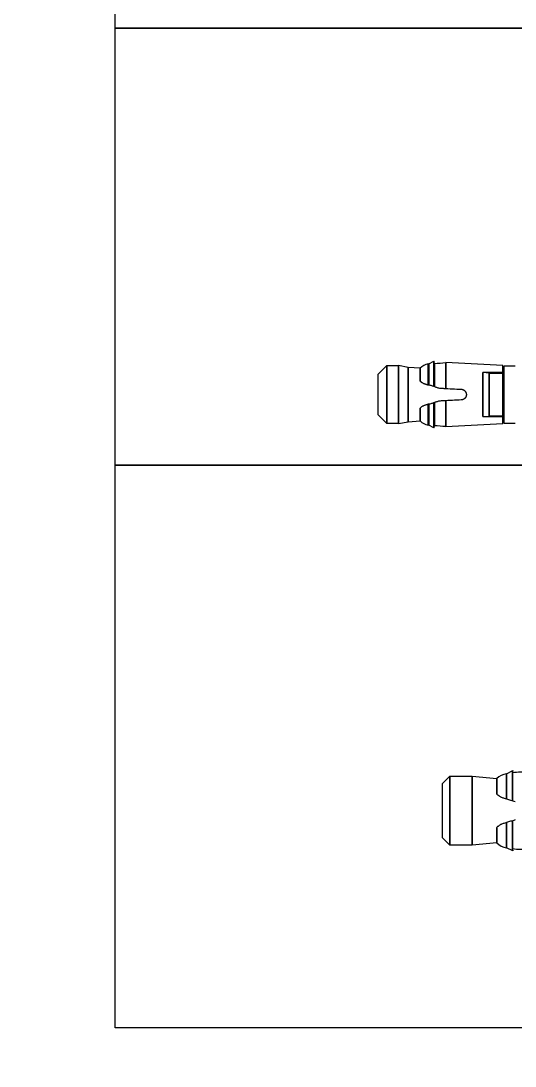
# Model space of a CAD drawing. Header units: millimetres. Extents: x 9508 to 4213564, y -7782 to 156074.
# Drawn here: x 91322.7 to 91491.3, y 149570.6 to 149927.2 of the extents above; entities that cross this region are included whole.
import ezdxf

# ---------------------------------------------------------------- set-up
doc = ezdxf.new("R2010")
doc.units = ezdxf.units.MM
doc.layers.add('GEOMETRIA', color=2, linetype='Continuous')

msp = doc.modelspace()

# ---------------------------------------------------------------- linework, layer by layer
for p, q in [((91444.55, 149806.65), (91447.55, 149809.65)), ((91447.55, 149789.81), (91447.55, 149809.65)), ((91447.55, 149809.65), (91451.47, 149809.65)), ((91447.55, 149809.65), (91447.55, 149789.81)), ((91451.47, 149809.65), (91451.47, 149789.81)), ((91454.78, 149808.98), (91451.47, 149809.65)), ((91451.47, 149789.81), (91451.47, 149809.65)), ((91461.57, 149803.07), (91461.57, 149810.2)), ((91461.57, 149810.2), (91461.57, 149803.07)), ((91461.85, 149810.22), (91463.57, 149811.11)), ((91461.85, 149802.99), (91461.85, 149810.22)), ((91461.85, 149810.22), (91461.85, 149802.99)), ((91463.57, 149811.11), (91463.57, 149802.49)), ((91463.73, 149810.36), (91463.57, 149811.11)), ((91463.57, 149802.49), (91463.57, 149811.11)), ((91463.73, 149802.44), (91463.73, 149810.36)), ((91463.73, 149810.36), (91463.73, 149802.44)), ((91467.61, 149810.64), (91467.61, 149801.83)), ((91487.05, 149809.62), (91467.61, 149810.64)), ((91467.61, 149801.83), (91467.61, 149810.64)), ((91487.05, 149789.85), (91487.05, 149809.62)), ((91487.55, 149789.88), (91487.55, 149809.58)), ((91487.55, 149809.58), (91491.25, 149809.58)), ((91444.55, 149792.81), (91444.55, 149806.65)), ((91454.78, 149808.98), (91454.78, 149790.48)), ((91458.84, 149808.7), (91454.78, 149808.98)), ((91454.78, 149790.48), (91454.78, 149808.98)), ((91458.84, 149804.34), (91458.84, 149808.7)), ((91458.84, 149808.7), (91458.84, 149804.34)), ((91480.2, 149807.23), (91480.2, 149792.23)), ((91482.38, 149807.08), (91480.2, 149807.23)), ((91480.2, 149792.23), (91480.2, 149807.23)), ((91487.05, 149807.23), (91480.2, 149807.23)), ((91482.38, 149807.08), (91482.38, 149792.38)), ((91482.38, 149792.38), (91482.38, 149807.08)), ((91482.38, 149807.08), (91487.05, 149807.08)), ((91487.05, 149807.08), (91487.55, 149807.08)), ((91458.96, 149804.24), (91458.84, 149804.34)), ((91458.84, 149804.34), (91458.97, 149804.23)), ((91459.08, 149804.14), (91458.96, 149804.24)), ((91458.97, 149804.23), (91459.1, 149804.12)), ((91459.21, 149804.04), (91459.08, 149804.14)), ((91459.1, 149804.12), (91459.24, 149804.02)), ((91459.34, 149803.95), (91459.21, 149804.04)), ((91459.24, 149804.02), (91459.38, 149803.92)), ((91459.47, 149803.86), (91459.34, 149803.95)), ((91459.38, 149803.92), (91459.53, 149803.83)), ((91459.61, 149803.78), (91459.47, 149803.86)), ((91459.53, 149803.83), (91459.69, 149803.73)), ((91459.69, 149803.73), (91459.86, 149803.65)), ((91459.86, 149803.65), (91460.03, 149803.56)), ((91460.03, 149803.56), (91460.22, 149803.48)), ((91460.22, 149803.48), (91460.41, 149803.41)), ((91460.41, 149803.41), (91460.61, 149803.35)), ((91460.61, 149803.35), (91460.74, 149803.31)), ((91460.61, 149803.35), (91460.61, 149803.35)), ((91460.61, 149803.35), (91460.61, 149803.35)), ((91460.74, 149803.31), (91460.87, 149803.27)), ((91460.87, 149803.27), (91461.01, 149803.23)), ((91461.01, 149803.23), (91461.15, 149803.19)), ((91461.15, 149803.19), (91461.28, 149803.15)), ((91461.28, 149803.15), (91461.42, 149803.11)), ((91461.42, 149803.11), (91461.57, 149803.07)), ((91461.57, 149803.07), (91461.61, 149803.06)), ((91461.61, 149803.06), (91461.65, 149803.05)), ((91461.65, 149803.05), (91461.69, 149803.03)), ((91461.69, 149803.03), (91461.73, 149803.02)), ((91461.73, 149803.02), (91461.77, 149803.01)), ((91461.77, 149803.01), (91461.81, 149803)), ((91461.81, 149803), (91461.85, 149802.99)), ((91462.09, 149802.92), (91461.85, 149802.99)), ((91462.34, 149802.85), (91462.09, 149802.92)), ((91462.58, 149802.78), (91462.34, 149802.85)), ((91462.83, 149802.7), (91462.58, 149802.78)), ((91463.07, 149802.63), (91462.83, 149802.7)), ((91463.32, 149802.56), (91463.07, 149802.63)), ((91463.57, 149802.49), (91463.32, 149802.56)), ((91463.59, 149802.48), (91463.57, 149802.49)), ((91463.61, 149802.47), (91463.59, 149802.48)), ((91463.64, 149802.47), (91463.61, 149802.47)), ((91463.66, 149802.46), (91463.64, 149802.47)), ((91463.68, 149802.45), (91463.66, 149802.46)), ((91463.71, 149802.45), (91463.68, 149802.45)), ((91463.73, 149802.44), (91463.71, 149802.45)), ((91463.73, 149802.44), (91463.97, 149802.37)), ((91463.97, 149802.37), (91464.21, 149802.3)), ((91464.21, 149802.3), (91464.46, 149802.23)), ((91464.46, 149802.23), (91464.7, 149802.16)), ((91464.7, 149802.16), (91464.94, 149802.08)), ((91464.94, 149802.08), (91465.18, 149802.01)), ((91465.18, 149802.01), (91465.42, 149801.94)), ((91465.42, 149801.94), (91465.73, 149801.93)), ((91465.42, 149801.94), (91465.42, 149801.94)), ((91465.42, 149801.94), (91465.42, 149801.94)), ((91465.73, 149801.93), (91466.05, 149801.91)), ((91466.05, 149801.91), (91466.36, 149801.89)), ((91466.36, 149801.89), (91466.67, 149801.88)), ((91466.67, 149801.88), (91466.98, 149801.86)), ((91466.98, 149801.86), (91467.3, 149801.84)), ((91467.3, 149801.84), (91467.61, 149801.83)), ((91467.61, 149801.83), (91468.37, 149801.79)), ((91468.37, 149801.79), (91469.12, 149801.75)), ((91469.12, 149801.75), (91469.88, 149801.71)), ((91469.88, 149801.71), (91470.63, 149801.67)), ((91470.63, 149801.67), (91471.38, 149801.63)), ((91471.38, 149801.63), (91472.13, 149801.59)), ((91472.13, 149801.59), (91472.88, 149801.55)), ((91472.88, 149801.55), (91472.95, 149801.55)), ((91472.88, 149801.55), (91472.88, 149801.55)), ((91472.88, 149801.55), (91472.88, 149801.55)), ((91472.95, 149801.55), (91473.03, 149801.54)), ((91473.03, 149801.54), (91473.11, 149801.53)), ((91473.11, 149801.53), (91473.19, 149801.51)), ((91473.19, 149801.51), (91473.27, 149801.5)), ((91473.27, 149801.5), (91473.35, 149801.47)), ((91473.35, 149801.47), (91473.42, 149801.45)), ((91473.42, 149801.45), (91473.5, 149801.42)), ((91473.5, 149801.42), (91473.57, 149801.39)), ((91473.57, 149801.39), (91473.65, 149801.35)), ((91473.65, 149801.35), (91473.72, 149801.31)), ((91473.72, 149801.31), (91473.79, 149801.27)), ((91473.79, 149801.27), (91473.86, 149801.23)), ((91473.86, 149801.23), (91473.92, 149801.18)), ((91473.92, 149801.18), (91473.98, 149801.13)), ((91473.98, 149798.34), (91473.92, 149798.29)), ((91473.98, 149801.13), (91474.04, 149801.08)), ((91474.04, 149798.39), (91473.98, 149798.34)), ((91474.04, 149801.08), (91474.1, 149801.03)), ((91474.1, 149798.44), (91474.04, 149798.39)), ((91474.1, 149801.03), (91474.15, 149800.97)), ((91474.15, 149798.5), (91474.1, 149798.44)), ((91474.15, 149800.97), (91474.2, 149800.91)), ((91474.2, 149798.55), (91474.15, 149798.5)), ((91474.2, 149800.91), (91474.25, 149800.85)), ((91474.25, 149798.62), (91474.2, 149798.55)), ((91474.25, 149800.85), (91474.3, 149800.79)), ((91474.3, 149798.68), (91474.25, 149798.62)), ((91474.3, 149800.79), (91474.35, 149800.72)), ((91474.35, 149798.75), (91474.3, 149798.68)), ((91474.35, 149800.72), (91474.39, 149800.65)), ((91474.39, 149798.81), (91474.35, 149798.75)), ((91474.39, 149800.65), (91474.43, 149800.58)), ((91474.43, 149798.89), (91474.39, 149798.81)), ((91474.43, 149800.58), (91474.47, 149800.51)), ((91474.47, 149798.96), (91474.43, 149798.89)), ((91474.47, 149800.51), (91474.5, 149800.44)), ((91474.5, 149799.03), (91474.47, 149798.96)), ((91474.5, 149800.44), (91474.53, 149800.36)), ((91474.53, 149799.11), (91474.5, 149799.03)), ((91474.53, 149800.36), (91474.55, 149800.28)), ((91474.55, 149799.19), (91474.53, 149799.11)), ((91474.55, 149800.28), (91474.58, 149800.21)), ((91474.58, 149799.26), (91474.55, 149799.19)), ((91474.58, 149800.21), (91474.6, 149800.13)), ((91474.6, 149799.34), (91474.58, 149799.26)), ((91474.6, 149800.13), (91474.61, 149800.05)), ((91474.61, 149799.42), (91474.6, 149799.34)), ((91474.61, 149800.05), (91474.62, 149799.97)), ((91474.62, 149799.5), (91474.61, 149799.42)), ((91474.62, 149799.97), (91474.63, 149799.89)), ((91474.63, 149799.58), (91474.62, 149799.5)), ((91474.63, 149799.89), (91474.64, 149799.81)), ((91474.64, 149799.66), (91474.63, 149799.58)), ((91474.64, 149799.81), (91474.64, 149799.73)), ((91474.64, 149799.73), (91474.64, 149799.66)), ((91474.64, 149799.73), (91474.64, 149799.73)), ((91474.64, 149799.73), (91474.64, 149799.73)), ((91458.96, 149795.23), (91458.84, 149795.13)), ((91458.84, 149790.76), (91458.84, 149795.13)), ((91458.84, 149795.13), (91458.84, 149790.76)), ((91459.09, 149795.34), (91458.96, 149795.23)), ((91459.23, 149795.44), (91459.09, 149795.34)), ((91459.37, 149795.54), (91459.23, 149795.44)), ((91459.52, 149795.63), (91459.37, 149795.54)), ((91459.68, 149795.73), (91459.52, 149795.63)), ((91459.85, 149795.82), (91459.68, 149795.73)), ((91460.02, 149795.9), (91459.85, 149795.82)), ((91460.21, 149795.98), (91460.02, 149795.9)), ((91460.4, 149796.06), (91460.21, 149795.98)), ((91460.61, 149796.12), (91460.4, 149796.06)), ((91460.74, 149796.16), (91460.61, 149796.12)), ((91460.61, 149796.12), (91460.61, 149796.12)), ((91460.61, 149796.12), (91460.61, 149796.12)), ((91460.87, 149796.2), (91460.74, 149796.16)), ((91461.01, 149796.24), (91460.87, 149796.2)), ((91461.15, 149796.28), (91461.01, 149796.24)), ((91461.28, 149796.32), (91461.15, 149796.28)), ((91461.42, 149796.36), (91461.28, 149796.32)), ((91461.57, 149796.4), (91461.42, 149796.36)), ((91461.61, 149796.41), (91461.57, 149796.4)), ((91461.57, 149796.4), (91461.57, 149789.27)), ((91461.57, 149789.27), (91461.57, 149796.4)), ((91461.65, 149796.42), (91461.61, 149796.41)), ((91461.69, 149796.43), (91461.65, 149796.42)), ((91461.73, 149796.45), (91461.69, 149796.43)), ((91461.77, 149796.46), (91461.73, 149796.45)), ((91461.81, 149796.47), (91461.77, 149796.46)), ((91461.85, 149796.48), (91461.81, 149796.47)), ((91461.85, 149796.48), (91462.09, 149796.55)), ((91461.85, 149789.25), (91461.85, 149796.48)), ((91461.85, 149796.48), (91461.85, 149789.25)), ((91462.09, 149796.55), (91462.34, 149796.62)), ((91462.34, 149796.62), (91462.58, 149796.69)), ((91462.58, 149796.69), (91462.83, 149796.77)), ((91462.83, 149796.77), (91463.07, 149796.84)), ((91463.07, 149796.84), (91463.32, 149796.91)), ((91463.32, 149796.91), (91463.57, 149796.98)), ((91463.57, 149796.98), (91463.59, 149796.99)), ((91463.57, 149788.36), (91463.57, 149796.98)), ((91463.57, 149796.98), (91463.57, 149788.36)), ((91463.59, 149796.99), (91463.61, 149796.99)), ((91463.61, 149796.99), (91463.64, 149797)), ((91463.64, 149797), (91463.66, 149797.01)), ((91463.66, 149797.01), (91463.68, 149797.02)), ((91463.68, 149797.02), (91463.71, 149797.02)), ((91463.71, 149797.02), (91463.73, 149797.03)), ((91463.97, 149797.1), (91463.73, 149797.03)), ((91463.73, 149789.11), (91463.73, 149797.03)), ((91463.73, 149797.03), (91463.73, 149789.11)), ((91464.21, 149797.17), (91463.97, 149797.1)), ((91464.46, 149797.24), (91464.21, 149797.17)), ((91464.7, 149797.31), (91464.46, 149797.24)), ((91464.94, 149797.38), (91464.7, 149797.31)), ((91465.18, 149797.46), (91464.94, 149797.38)), ((91465.42, 149797.53), (91465.18, 149797.46)), ((91465.73, 149797.54), (91465.42, 149797.53)), ((91465.42, 149797.53), (91465.42, 149797.53)), ((91465.42, 149797.53), (91465.42, 149797.53)), ((91466.05, 149797.56), (91465.73, 149797.54)), ((91466.36, 149797.58), (91466.05, 149797.56)), ((91466.67, 149797.59), (91466.36, 149797.58)), ((91466.98, 149797.61), (91466.67, 149797.59)), ((91467.3, 149797.63), (91466.98, 149797.61)), ((91467.61, 149797.64), (91467.3, 149797.63)), ((91468.37, 149797.68), (91467.61, 149797.64)), ((91467.61, 149797.64), (91467.61, 149788.83)), ((91467.61, 149788.83), (91467.61, 149797.64)), ((91469.12, 149797.72), (91468.37, 149797.68)), ((91469.88, 149797.76), (91469.12, 149797.72)), ((91470.63, 149797.8), (91469.88, 149797.76)), ((91471.38, 149797.84), (91470.63, 149797.8)), ((91472.13, 149797.88), (91471.38, 149797.84)), ((91472.88, 149797.92), (91472.13, 149797.88)), ((91472.95, 149797.92), (91472.88, 149797.92)), ((91472.88, 149797.92), (91472.88, 149797.92)), ((91472.88, 149797.92), (91472.88, 149797.92)), ((91473.03, 149797.93), (91472.95, 149797.92)), ((91473.11, 149797.94), (91473.03, 149797.93)), ((91473.19, 149797.95), (91473.11, 149797.94)), ((91473.27, 149797.97), (91473.19, 149797.95)), ((91473.35, 149797.99), (91473.27, 149797.97)), ((91473.42, 149798.02), (91473.35, 149797.99)), ((91473.5, 149798.05), (91473.42, 149798.02)), ((91473.57, 149798.08), (91473.5, 149798.05)), ((91473.65, 149798.12), (91473.57, 149798.08)), ((91473.72, 149798.15), (91473.65, 149798.12)), ((91473.79, 149798.2), (91473.72, 149798.15)), ((91473.86, 149798.24), (91473.79, 149798.2)), ((91473.92, 149798.29), (91473.86, 149798.24)), ((91447.55, 149789.81), (91444.55, 149792.81)), ((91480.2, 149792.23), (91482.38, 149792.38)), ((91480.2, 149792.23), (91487.05, 149792.23)), ((91487.05, 149792.38), (91482.38, 149792.38)), ((91487.55, 149792.38), (91487.05, 149792.38)), ((91451.47, 149789.81), (91447.55, 149789.81)), ((91451.47, 149789.81), (91454.78, 149790.48)), ((91454.78, 149790.48), (91458.84, 149790.76)), ((91463.57, 149788.36), (91461.85, 149789.25)), ((91463.57, 149788.36), (91463.73, 149789.11)), ((91467.61, 149788.83), (91487.05, 149789.85)), ((91491.25, 149789.88), (91487.55, 149789.88)), ((91488.34, 149670.35), (91490.44, 149671.43)), ((91488.34, 149661.78), (91488.34, 149670.35)), ((91488.34, 149670.35), (91488.34, 149661.78)), ((91490.4, 149670.68), (91490.44, 149671.43)), ((91490.4, 149661.15), (91490.4, 149670.68)), ((91490.4, 149670.68), (91490.4, 149661.15)), ((91490.44, 149661.14), (91490.44, 149671.43)), ((91490.44, 149671.43), (91490.44, 149671.25)), ((91466.55, 149666.98), (91469.05, 149669.48)), ((91466.55, 149648.48), (91466.55, 149666.98)), ((91469.05, 149645.98), (91469.05, 149669.48)), ((91469.05, 149669.48), (91476.58, 149669.48)), ((91469.05, 149669.48), (91469.05, 149645.98)), ((91476.58, 149645.98), (91476.58, 149669.48)), ((91476.58, 149669.48), (91485.04, 149668.71)), ((91476.58, 149669.48), (91476.58, 149645.98)), ((91485.04, 149663.4), (91485.04, 149668.71)), ((91485.04, 149668.71), (91485.04, 149663.4)), ((91485.16, 149663.3), (91485.04, 149663.4)), ((91485.04, 149663.4), (91485.18, 149663.28)), ((91485.27, 149663.19), (91485.16, 149663.3)), ((91485.18, 149663.28), (91485.32, 149663.16)), ((91485.39, 149663.09), (91485.27, 149663.19)), ((91485.32, 149663.16), (91485.47, 149663.04)), ((91485.52, 149663), (91485.39, 149663.09)), ((91485.47, 149663.04), (91485.62, 149662.92)), ((91485.65, 149662.9), (91485.52, 149663)), ((91485.62, 149662.92), (91485.78, 149662.81)), ((91485.78, 149662.81), (91485.65, 149662.9)), ((91485.78, 149662.81), (91485.94, 149662.7)), ((91485.94, 149662.7), (91486.11, 149662.6)), ((91486.11, 149662.6), (91486.28, 149662.5)), ((91486.28, 149662.5), (91486.46, 149662.41)), ((91486.46, 149662.41), (91486.64, 149662.32)), ((91486.64, 149662.32), (91486.64, 149662.32)), ((91486.64, 149662.32), (91486.87, 149662.24)), ((91486.64, 149662.32), (91486.64, 149662.32)), ((91486.87, 149662.24), (91487.1, 149662.17)), ((91487.1, 149662.17), (91487.34, 149662.09)), ((91487.34, 149662.09), (91487.58, 149662.02)), ((91487.58, 149662.02), (91487.83, 149661.94)), ((91487.83, 149661.94), (91488.08, 149661.86)), ((91488.08, 149661.86), (91488.34, 149661.78)), ((91488.34, 149661.78), (91488.69, 149661.67)), ((91488.69, 149661.67), (91489.04, 149661.56)), ((91489.04, 149661.56), (91489.39, 149661.46)), ((91489.39, 149661.46), (91489.74, 149661.35)), ((91489.74, 149661.35), (91490.09, 149661.25)), ((91490.09, 149661.25), (91490.44, 149661.14)), ((91490.44, 149661.14), (91490.86, 149661.02)), ((91490.86, 149661.02), (91491.28, 149660.89)), ((91485.17, 149652.18), (91485.04, 149652.06)), ((91485.29, 149652.29), (91485.17, 149652.18)), ((91485.43, 149652.4), (91485.29, 149652.29)), ((91485.56, 149652.5), (91485.43, 149652.4)), ((91485.71, 149652.61), (91485.56, 149652.5)), ((91485.85, 149652.71), (91485.71, 149652.61)), ((91486, 149652.8), (91485.85, 149652.71)), ((91486.16, 149652.9), (91486, 149652.8)), ((91486.31, 149652.98), (91486.16, 149652.9)), ((91486.47, 149653.07), (91486.31, 149652.98)), ((91486.64, 149653.15), (91486.47, 149653.07)), ((91486.91, 149653.23), (91486.64, 149653.15)), ((91486.64, 149653.15), (91486.64, 149653.15)), ((91486.64, 149653.15), (91486.64, 149653.15)), ((91487.18, 149653.32), (91486.91, 149653.23)), ((91487.46, 149653.41), (91487.18, 149653.32)), ((91487.75, 149653.5), (91487.46, 149653.41)), ((91488.04, 149653.59), (91487.75, 149653.5)), ((91488.34, 149653.69), (91488.04, 149653.59)), ((91488.69, 149653.8), (91488.34, 149653.69)), ((91488.34, 149645.12), (91488.34, 149653.69)), ((91488.34, 149653.69), (91488.34, 149645.12)), ((91489.04, 149653.9), (91488.69, 149653.8)), ((91489.39, 149654.01), (91489.04, 149653.9)), ((91489.74, 149654.12), (91489.39, 149654.01)), ((91490.09, 149654.22), (91489.74, 149654.12)), ((91490.44, 149654.32), (91490.09, 149654.22)), ((91490.4, 149644.78), (91490.4, 149654.31)), ((91490.4, 149654.31), (91490.4, 149644.78)), ((91490.86, 149654.45), (91490.44, 149654.32)), ((91490.44, 149644.03), (91490.44, 149654.32)), ((91491.28, 149654.57), (91490.86, 149654.45)), ((91485.04, 149646.76), (91485.04, 149652.06)), ((91485.04, 149652.06), (91485.04, 149646.76)), ((91469.05, 149645.98), (91466.55, 149648.48)), ((91476.58, 149645.98), (91469.05, 149645.98)), ((91485.04, 149646.76), (91476.58, 149645.98)), ((91490.44, 149644.03), (91488.34, 149645.12)), ((91490.44, 149644.03), (91490.4, 149644.78)), ((91490.44, 149644.22), (91490.44, 149644.03))]:
    msp.add_line(p, q)
for points in [[(91354.89, 150267.06), (91803.48, 150267.06), (91803.48, 149924.76), (91354.89, 149924.76)], [(91354.89, 149924.76), (91803.48, 149924.76), (91803.48, 149775.69), (91354.89, 149775.69)], [(91354.89, 149775.69), (91803.48, 149775.69), (91803.48, 149583.69), (91354.89, 149583.69)]]:
    msp.add_lwpolyline(points, close=True)
for centre, radius, start, end in [((91462.85, 149804.64), 5.7, 102.9878, 134.5976), ((90929.73, 157161.53), 7370.54, 274.13792, 274.140097), ((90929.73, 157161.53), 7370.54, 274.154765, 274.185017), ((91462.85, 149794.82), 5.7, 225.4024, 257.0122), ((90929.73, 142437.94), 7370.54, 85.859903, 85.86208), ((90929.73, 142437.94), 7370.54, 85.814983, 85.845235), ((91489.21, 149664.46), 5.95, 98.4283, 134.4963), ((91494.09, 149641.54), 29.37, 97.1485, 97.2167), ((91494.09, 149641.54), 29.37, 87.0149, 97.1485), ((91489.21, 149651), 5.95, 225.5037, 261.5717), ((91494.09, 149673.93), 29.37, 262.7833, 262.8515), ((91494.09, 149673.93), 29.37, 262.8515, 272.9851)]:
    msp.add_arc(centre, radius, start, end)
at = {"layer": 'GEOMETRIA'}
msp.add_circle((91188.62, 149975.91), 983.87, dxfattribs=at)

doc.saveas('drawing.dxf')
